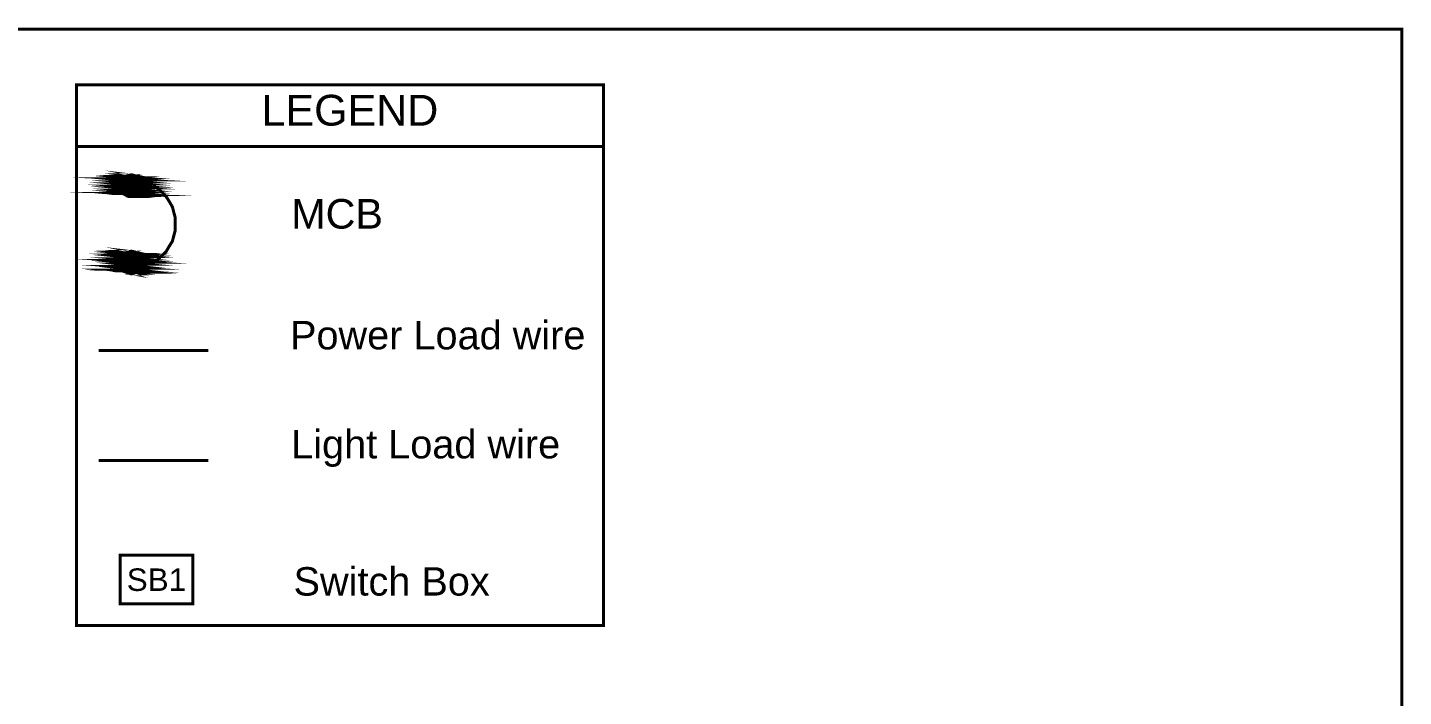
# Model space of a CAD drawing. Header units: millimetres. Extents: x 6 to 291, y 33 to 187.
# Drawn here: x 175.1 to 291.4, y 130.4 to 186.9 of the extents above; entities that cross this region are included whole.
import ezdxf

# ---------------------------------------------------------------- set-up
doc = ezdxf.new("R2010")
doc.units = ezdxf.units.MM
for name, color, linetype in [('H', 251, 'Continuous'), ('P', 255, 'Continuous'), ('T', 255, 'Continuous')]:
    doc.layers.add(name, color=color, linetype=linetype)
doc.styles.get("Standard").update_dxf_attribs({"font": 'arial.ttf'})

msp = doc.modelspace()

# ---------------------------------------------------------------- hatches: boundary and pattern name
at = {"layer": 'H', "linetype": 'Continuous'}
for points in [[(183.674, 174.431), (183.833, 174.466), (183.974, 174.466), (184.132, 174.431), (183.674, 174.431)], [(182.951, 173.531), (182.986, 173.708), (184.82, 173.708), (184.82, 173.531), (182.951, 173.531)], [(182.986, 173.373), (182.951, 173.531), (184.82, 173.531), (184.82, 173.373), (182.986, 173.373)], [(182.986, 173.708), (183.039, 173.884), (184.767, 173.884), (184.82, 173.708), (182.986, 173.708)], [(183.039, 173.196), (182.986, 173.373), (184.82, 173.373), (184.767, 173.196), (183.039, 173.196)], [(183.039, 173.884), (183.127, 174.043), (184.679, 174.043), (184.767, 173.884), (183.039, 173.884)], [(183.127, 174.043), (183.198, 174.131), (184.609, 174.131), (184.679, 174.043), (183.127, 174.043)], [(183.198, 174.131), (183.339, 174.255), (184.468, 174.255), (184.609, 174.131), (183.198, 174.131)], [(183.339, 174.255), (183.497, 174.343), (184.309, 174.343), (184.468, 174.255), (183.339, 174.255)], [(183.497, 174.343), (183.674, 174.431), (184.132, 174.431), (184.309, 174.343), (183.497, 174.343)], [(183.127, 173.038), (183.039, 173.196), (184.767, 173.196), (184.679, 173.038), (183.127, 173.038)], [(183.198, 172.896), (183.127, 173.038), (184.679, 173.038), (184.609, 172.896), (183.198, 172.896)], [(183.339, 172.826), (183.198, 172.896), (184.609, 172.896), (184.468, 172.826), (183.339, 172.826)], [(183.497, 172.738), (183.339, 172.826), (184.468, 172.826), (184.309, 172.738), (183.497, 172.738)], [(183.674, 172.649), (183.497, 172.738), (184.309, 172.738), (184.132, 172.649), (183.674, 172.649)], [(183.039, 167.393), (183.127, 167.569), (184.679, 167.569), (184.767, 167.393), (183.039, 167.393)], [(183.127, 167.569), (183.198, 167.693), (184.609, 167.693), (184.679, 167.569), (183.127, 167.569)], [(183.198, 167.693), (183.339, 167.816), (184.468, 167.816), (184.609, 167.693), (183.198, 167.693)], [(183.339, 167.816), (183.497, 167.905), (184.309, 167.905), (184.468, 167.816), (183.339, 167.816)], [(183.497, 167.905), (183.674, 167.958), (184.132, 167.958), (184.309, 167.905), (183.497, 167.905)], [(183.674, 167.958), (183.833, 167.993), (183.974, 167.993), (184.132, 167.958), (183.674, 167.958)], [(182.951, 167.111), (182.986, 167.234), (184.82, 167.234), (184.82, 167.111), (182.951, 167.111)], [(182.986, 166.934), (182.951, 167.111), (184.82, 167.111), (184.82, 166.934), (182.986, 166.934)], [(182.986, 167.234), (183.039, 167.393), (184.767, 167.393), (184.82, 167.234), (182.986, 167.234)], [(183.039, 166.723), (182.986, 166.934), (184.82, 166.934), (184.767, 166.723), (183.039, 166.723)], [(183.127, 166.599), (183.039, 166.723), (184.767, 166.723), (184.679, 166.599), (183.127, 166.599)], [(183.198, 166.423), (183.127, 166.599), (184.679, 166.599), (184.609, 166.423), (183.198, 166.423)], [(183.339, 166.335), (183.198, 166.423), (184.609, 166.423), (184.468, 166.335), (183.339, 166.335)], [(183.497, 166.264), (183.339, 166.335), (184.468, 166.335), (184.309, 166.264), (183.497, 166.264)], [(183.674, 166.176), (183.497, 166.264), (184.309, 166.264), (184.132, 166.176), (183.674, 166.176)], [(183.833, 166.123), (183.674, 166.176), (184.132, 166.176), (183.974, 166.123), (183.833, 166.123)]]:
    msp.add_hatch(color=256, dxfattribs=at).paths.add_polyline_path(points)

# ---------------------------------------------------------------- linework, layer by layer
at = {"layer": 'P', "const_width": 0.254}
for points in [[(6.209, 186.796), (291.289, 186.796), (291.289, 33.249), (6.209, 33.249), (6.209, 186.796)], [(179.264, 182.086), (223.802, 182.086), (223.802, 136.419), (179.264, 136.419), (179.264, 182.086)], [(179.264, 176.883), (223.802, 176.883)], [(184.309, 174.343), (183.497, 174.343), (184.468, 174.255), (184.309, 174.343)], [(183.974, 174.466), (183.833, 174.466), (184.132, 174.431), (183.974, 174.466)], [(183.497, 174.343), (184.468, 174.255), (183.339, 174.255), (183.497, 174.343)], [(184.132, 174.431), (183.674, 174.431), (184.309, 174.343), (184.132, 174.431)], [(183.833, 174.466), (184.132, 174.431), (183.674, 174.431), (183.833, 174.466)], [(183.674, 174.431), (184.309, 174.343), (183.497, 174.343), (183.674, 174.431)], [(184.82, 173.531), (184.732, 173.919), (184.52, 174.219), (184.256, 174.378), (183.885, 174.466), (183.55, 174.378), (183.25, 174.219), (183.039, 173.919), (182.951, 173.531), (183.039, 173.196), (183.25, 172.896), (183.55, 172.685), (183.885, 172.649), (184.256, 172.685), (184.52, 172.896), (184.732, 173.196), (184.82, 173.531)], [(184.609, 174.131), (183.198, 174.131), (184.679, 174.043), (184.609, 174.131)], [(184.82, 173.531), (182.951, 173.531), (184.82, 173.373), (184.82, 173.531)], [(184.82, 173.708), (182.986, 173.708), (184.82, 173.531), (184.82, 173.708)], [(184.767, 173.196), (183.039, 173.196), (184.679, 173.038), (184.767, 173.196)], [(183.198, 174.131), (184.679, 174.043), (183.127, 174.043), (183.198, 174.131)], [(184.82, 173.373), (182.986, 173.373), (184.767, 173.196), (184.82, 173.373)], [(184.767, 173.884), (183.039, 173.884), (184.82, 173.708), (184.767, 173.884)], [(184.679, 174.043), (183.127, 174.043), (184.767, 173.884), (184.679, 174.043)], [(184.468, 174.255), (183.339, 174.255), (184.609, 174.131), (184.468, 174.255)], [(182.951, 173.531), (184.82, 173.373), (182.986, 173.373), (182.951, 173.531)], [(183.339, 174.255), (184.609, 174.131), (183.198, 174.131), (183.339, 174.255)], [(183.039, 173.196), (184.679, 173.038), (183.127, 173.038), (183.039, 173.196)], [(183.127, 174.043), (184.767, 173.884), (183.039, 173.884), (183.127, 174.043)], [(182.986, 173.708), (184.82, 173.531), (182.951, 173.531), (182.986, 173.708)], [(182.986, 173.373), (184.767, 173.196), (183.039, 173.196), (182.986, 173.373)], [(183.039, 173.884), (184.82, 173.708), (182.986, 173.708), (183.039, 173.884)], [(185.738, 167.111), (186.161, 167.358), (186.514, 167.693), (186.849, 168.028), (187.096, 168.451), (187.36, 168.875), (187.484, 169.351), (187.607, 169.81), (187.607, 170.321), (187.607, 170.833), (187.484, 171.291), (187.36, 171.768), (187.096, 172.226), (186.849, 172.614), (186.514, 172.985), (186.161, 173.284), (185.738, 173.584)], [(184.609, 172.896), (183.198, 172.896), (184.468, 172.826), (184.609, 172.896)], [(183.198, 172.896), (184.468, 172.826), (183.339, 172.826), (183.198, 172.896)], [(184.679, 173.038), (183.127, 173.038), (184.609, 172.896), (184.679, 173.038)], [(184.468, 172.826), (183.339, 172.826), (184.309, 172.738), (184.468, 172.826)], [(183.339, 172.826), (184.309, 172.738), (183.497, 172.738), (183.339, 172.826)], [(184.309, 172.738), (183.497, 172.738), (184.132, 172.649), (184.309, 172.738)], [(183.127, 173.038), (184.609, 172.896), (183.198, 172.896), (183.127, 173.038)], [(183.497, 172.738), (184.132, 172.649), (183.674, 172.649), (183.497, 172.738)], [(184.132, 172.649), (183.674, 172.649), (183.974, 172.649), (184.132, 172.649)], [(183.674, 172.649), (183.974, 172.649), (183.833, 172.649), (183.674, 172.649)], [(184.609, 167.693), (183.198, 167.693), (184.679, 167.569), (184.609, 167.693)], [(184.767, 167.393), (183.039, 167.393), (184.82, 167.234), (184.767, 167.393)], [(184.132, 167.958), (183.674, 167.958), (184.309, 167.905), (184.132, 167.958)], [(184.468, 167.816), (183.339, 167.816), (184.609, 167.693), (184.468, 167.816)], [(184.309, 167.905), (183.497, 167.905), (184.468, 167.816), (184.309, 167.905)], [(184.679, 167.569), (183.127, 167.569), (184.767, 167.393), (184.679, 167.569)], [(183.674, 167.958), (184.309, 167.905), (183.497, 167.905), (183.674, 167.958)], [(183.198, 167.693), (184.679, 167.569), (183.127, 167.569), (183.198, 167.693)], [(183.974, 167.993), (183.833, 167.993), (184.132, 167.958), (183.974, 167.993)], [(183.497, 167.905), (184.468, 167.816), (183.339, 167.816), (183.497, 167.905)], [(183.833, 167.993), (184.132, 167.958), (183.674, 167.958), (183.833, 167.993)], [(183.039, 167.393), (184.82, 167.234), (182.986, 167.234), (183.039, 167.393)], [(183.339, 167.816), (184.609, 167.693), (183.198, 167.693), (183.339, 167.816)], [(183.127, 167.569), (184.767, 167.393), (183.039, 167.393), (183.127, 167.569)], [(184.82, 167.111), (184.732, 167.446), (184.52, 167.746), (184.256, 167.958), (183.885, 168.028), (183.55, 167.958), (183.25, 167.746), (183.039, 167.446), (182.951, 167.111), (183.039, 166.758), (183.25, 166.476), (183.55, 166.264), (183.885, 166.176), (184.256, 166.264), (184.52, 166.476), (184.732, 166.758), (184.82, 167.111)], [(184.82, 167.234), (182.986, 167.234), (184.82, 167.111), (184.82, 167.234)], [(184.609, 166.423), (183.198, 166.423), (184.468, 166.335), (184.609, 166.423)], [(184.767, 166.723), (183.039, 166.723), (184.679, 166.599), (184.767, 166.723)], [(184.468, 166.335), (183.339, 166.335), (184.309, 166.264), (184.468, 166.335)], [(184.82, 167.111), (182.951, 167.111), (184.82, 166.934), (184.82, 167.111)], [(183.198, 166.423), (184.468, 166.335), (183.339, 166.335), (183.198, 166.423)], [(183.339, 166.335), (184.309, 166.264), (183.497, 166.264), (183.339, 166.335)], [(184.82, 166.934), (182.986, 166.934), (184.767, 166.723), (184.82, 166.934)], [(184.679, 166.599), (183.127, 166.599), (184.609, 166.423), (184.679, 166.599)], [(182.986, 167.234), (184.82, 167.111), (182.951, 167.111), (182.986, 167.234)], [(183.039, 166.723), (184.679, 166.599), (183.127, 166.599), (183.039, 166.723)], [(184.309, 166.264), (183.497, 166.264), (184.132, 166.176), (184.309, 166.264)], [(182.951, 167.111), (184.82, 166.934), (182.986, 166.934), (182.951, 167.111)], [(183.497, 166.264), (184.132, 166.176), (183.674, 166.176), (183.497, 166.264)], [(183.127, 166.599), (184.609, 166.423), (183.198, 166.423), (183.127, 166.599)], [(182.986, 166.934), (184.767, 166.723), (183.039, 166.723), (182.986, 166.934)], [(184.132, 166.176), (183.674, 166.176), (183.974, 166.123), (184.132, 166.176)], [(183.674, 166.176), (183.974, 166.123), (183.833, 166.123), (183.674, 166.176)], [(181.134, 159.65), (190.394, 159.65)], [(181.134, 150.336), (190.394, 150.336)], [(182.951, 142.346), (189.089, 142.346), (189.089, 138.236), (182.951, 138.236), (182.951, 142.346)]]:
    msp.add_lwpolyline(points, dxfattribs=at)
at = {"layer": 'P'}
for points in [[(183.833, 174.466), (184.132, 174.431), (183.674, 174.431)], [(183.674, 174.431), (183.833, 174.466)], [(183.974, 174.466), (183.833, 174.466), (184.132, 174.431), (183.974, 174.466)], [(182.986, 173.708), (184.82, 173.531), (182.951, 173.531)], [(182.951, 173.531), (182.986, 173.708)], [(184.82, 173.531), (182.951, 173.531)], [(182.951, 173.531), (184.82, 173.373)], [(182.951, 173.531), (184.82, 173.373)], [(182.986, 173.373), (182.951, 173.531)], [(182.986, 173.708), (183.039, 173.884)], [(184.82, 173.708), (182.986, 173.708)], [(184.82, 173.708), (182.986, 173.708)], [(182.986, 173.708), (184.82, 173.531), (184.82, 173.708)], [(184.82, 173.373), (182.986, 173.373)], [(184.82, 173.373), (182.986, 173.373), (184.767, 173.196), (184.82, 173.373)], [(182.986, 173.373), (184.767, 173.196)], [(183.039, 173.196), (182.986, 173.373)], [(183.039, 173.884), (183.127, 174.043)], [(184.767, 173.884), (183.039, 173.884)], [(184.767, 173.884), (183.039, 173.884)], [(183.039, 173.884), (184.82, 173.708), (184.767, 173.884)], [(183.039, 173.884), (184.82, 173.708)], [(183.127, 174.043), (183.198, 174.131)], [(184.679, 174.043), (183.127, 174.043)], [(184.679, 174.043), (183.127, 174.043)], [(183.127, 174.043), (184.767, 173.884), (184.679, 174.043)], [(183.127, 174.043), (184.767, 173.884)], [(183.198, 174.131), (183.339, 174.255)], [(184.609, 174.131), (183.198, 174.131)], [(184.609, 174.131), (183.198, 174.131)], [(183.198, 174.131), (184.679, 174.043)], [(183.198, 174.131), (184.679, 174.043)], [(184.468, 174.255), (183.339, 174.255), (183.497, 174.343)], [(184.468, 174.255), (183.339, 174.255)], [(183.339, 174.255), (184.609, 174.131)], [(183.339, 174.255), (184.609, 174.131)], [(183.674, 174.431), (184.309, 174.343), (183.497, 174.343), (183.674, 174.431)], [(184.309, 174.343), (183.497, 174.343), (184.468, 174.255)], [(183.497, 174.343), (184.468, 174.255)], [(184.132, 174.431), (183.674, 174.431)], [(183.674, 174.431), (184.309, 174.343)], [(184.309, 174.343), (184.132, 174.431)], [(184.468, 174.255), (184.309, 174.343)], [(184.609, 174.131), (184.468, 174.255)], [(184.679, 174.043), (184.609, 174.131)], [(184.82, 173.373), (184.82, 173.531)], [(184.767, 173.196), (183.039, 173.196)], [(184.767, 173.196), (183.039, 173.196)], [(183.039, 173.196), (184.679, 173.038)], [(183.039, 173.196), (184.679, 173.038)], [(183.127, 173.038), (183.039, 173.196)], [(184.679, 173.038), (183.127, 173.038)], [(184.679, 173.038), (183.127, 173.038)], [(183.127, 173.038), (184.609, 172.896)], [(183.127, 173.038), (184.609, 172.896)], [(183.198, 172.896), (183.127, 173.038)], [(184.609, 172.896), (183.198, 172.896)], [(184.609, 172.896), (183.198, 172.896)], [(183.198, 172.896), (184.468, 172.826)], [(183.198, 172.896), (184.468, 172.826)], [(183.339, 172.826), (183.198, 172.896)], [(184.468, 172.826), (183.339, 172.826)], [(184.468, 172.826), (183.339, 172.826), (184.309, 172.738)], [(183.339, 172.826), (184.309, 172.738)], [(184.309, 172.738), (183.497, 172.738), (183.339, 172.826)], [(184.309, 172.738), (183.497, 172.738)], [(183.497, 172.738), (184.132, 172.649), (184.309, 172.738)], [(183.497, 172.738), (184.132, 172.649)], [(183.674, 172.649), (183.497, 172.738)], [(184.132, 172.649), (183.674, 172.649)], [(184.309, 172.738), (184.468, 172.826)], [(184.468, 172.826), (184.609, 172.896)], [(184.609, 172.896), (184.679, 173.038)], [(184.679, 173.038), (184.767, 173.196)], [(183.127, 167.569), (184.767, 167.393), (183.039, 167.393)], [(183.039, 167.393), (183.127, 167.569)], [(183.127, 167.569), (183.198, 167.693)], [(184.679, 167.569), (183.127, 167.569)], [(184.679, 167.569), (183.127, 167.569)], [(183.127, 167.569), (184.767, 167.393)], [(183.198, 167.693), (183.339, 167.816)], [(184.609, 167.693), (183.198, 167.693)], [(184.609, 167.693), (183.198, 167.693)], [(183.198, 167.693), (184.679, 167.569)], [(183.198, 167.693), (184.679, 167.569)], [(183.339, 167.816), (183.497, 167.905)], [(184.468, 167.816), (183.339, 167.816)], [(184.468, 167.816), (183.339, 167.816)], [(183.339, 167.816), (184.609, 167.693)], [(183.339, 167.816), (184.609, 167.693)], [(183.674, 167.958), (184.309, 167.905), (183.497, 167.905)], [(183.497, 167.905), (183.674, 167.958)], [(184.309, 167.905), (183.497, 167.905)], [(183.497, 167.905), (184.468, 167.816)], [(183.497, 167.905), (184.468, 167.816)], [(183.674, 167.958), (183.833, 167.993)], [(184.132, 167.958), (183.674, 167.958)], [(184.132, 167.958), (183.674, 167.958)], [(183.674, 167.958), (184.309, 167.905)], [(183.974, 167.993), (183.833, 167.993)], [(183.833, 167.993), (184.132, 167.958)], [(183.833, 167.993), (184.132, 167.958)], [(184.132, 167.958), (183.974, 167.993)], [(184.309, 167.905), (184.132, 167.958)], [(184.468, 167.816), (184.309, 167.905)], [(184.609, 167.693), (184.468, 167.816)], [(184.679, 167.569), (184.609, 167.693)], [(184.767, 167.393), (184.679, 167.569)], [(182.951, 167.111), (182.986, 167.234)], [(184.82, 167.111), (182.951, 167.111)], [(184.82, 167.111), (182.951, 167.111)], [(182.951, 167.111), (184.82, 166.934)], [(182.951, 167.111), (184.82, 166.934)], [(182.986, 166.934), (182.951, 167.111)], [(182.986, 167.234), (183.039, 167.393)], [(184.82, 167.234), (182.986, 167.234)], [(184.82, 167.234), (182.986, 167.234)], [(182.986, 167.234), (184.82, 167.111)], [(182.986, 167.234), (184.82, 167.111)], [(184.82, 166.934), (182.986, 166.934)], [(184.82, 166.934), (182.986, 166.934)], [(182.986, 166.934), (184.767, 166.723)], [(182.986, 166.934), (184.767, 166.723)], [(183.039, 166.723), (182.986, 166.934)], [(184.767, 167.393), (183.039, 167.393), (184.82, 167.234)], [(183.039, 167.393), (184.82, 167.234)], [(184.767, 166.723), (183.039, 166.723)], [(184.767, 166.723), (183.039, 166.723)], [(183.039, 166.723), (184.679, 166.599)], [(183.039, 166.723), (184.679, 166.599), (183.127, 166.599), (183.039, 166.723)], [(184.679, 166.599), (183.127, 166.599)], [(183.127, 166.599), (184.609, 166.423)], [(183.127, 166.599), (184.609, 166.423)], [(183.198, 166.423), (183.127, 166.599)], [(184.609, 166.423), (183.198, 166.423)], [(184.609, 166.423), (183.198, 166.423)], [(183.198, 166.423), (184.468, 166.335)], [(183.198, 166.423), (184.468, 166.335)], [(183.339, 166.335), (183.198, 166.423)], [(184.468, 166.335), (183.339, 166.335)], [(184.468, 166.335), (183.339, 166.335)], [(183.339, 166.335), (184.309, 166.264)], [(183.339, 166.335), (184.309, 166.264)], [(183.497, 166.264), (183.339, 166.335)], [(184.309, 166.264), (184.468, 166.335)], [(184.468, 166.335), (184.609, 166.423)], [(184.609, 166.423), (184.679, 166.599)], [(184.679, 166.599), (184.767, 166.723)], [(184.82, 167.234), (184.767, 167.393)], [(184.767, 166.723), (184.82, 166.934)], [(184.82, 167.111), (184.82, 167.234)], [(184.82, 166.934), (184.82, 167.111)], [(184.309, 166.264), (183.497, 166.264)], [(184.309, 166.264), (183.497, 166.264), (184.132, 166.176)], [(183.497, 166.264), (184.132, 166.176)], [(184.132, 166.176), (183.674, 166.176), (183.497, 166.264)], [(184.132, 166.176), (183.674, 166.176)], [(183.674, 166.176), (183.974, 166.123)], [(183.674, 166.176), (183.974, 166.123)], [(183.974, 166.123), (183.833, 166.123), (183.674, 166.176)], [(183.974, 166.123), (184.132, 166.176)], [(184.132, 166.176), (184.309, 166.264)]]:
    msp.add_lwpolyline(points, dxfattribs=at)

# ---------------------------------------------------------------- texts
at = {"layer": 'T', "attachment_point": 7}
for s, insert, char_height in [('{\\fArial|b0|i0|c0|p18;LEGEND}', (194.9, 178.6), 2.6), ('{\\fArial|b0|i0|c0|p18;MCB}', (197.4, 169.9), 2.5), ('{\\fArial|b0|i0|c0|p18;Power Load wire}', (197.3, 159.7), 2.4), ('{\\fArial|b0|i0|c0|p18;Light Load wire}', (197.4, 149.8), 2.4), ('{\\fArial|b0|i0|c0|p18;SB1}', (183.5, 139.3), 1.9), ('{\\fArial|b0|i0|c0|p18;Switch Box}', (197.6, 138.9), 2.4)]:
    msp.add_mtext(s, dxfattribs=dict(at, insert=insert, char_height=char_height))

doc.saveas('drawing.dxf')
